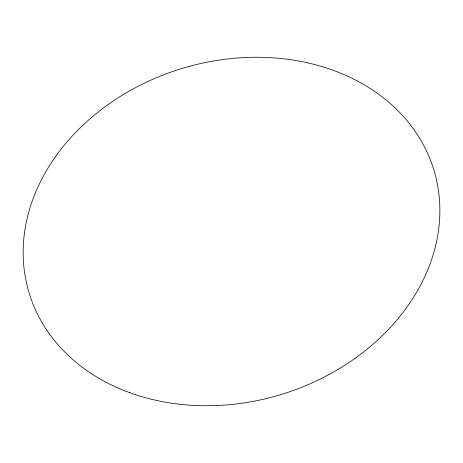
<?xml version="1.0" encoding="UTF-8"?>
<svg xmlns="http://www.w3.org/2000/svg" width="463" height="463" viewBox="0 0 463 463"><rect width="100%" height="100%" fill="white"/><g stroke="black" fill="none" stroke-linecap="round" stroke-linejoin="round"><path stroke-width="0.69" d="M129.652 392.647A211.522 170.384 -16.9 0 0 439.85 208.344A211.522 170.384 -16.9 0 0 124.993 93.567A211.522 170.384 -16.9 0 0 129.652 392.647"/></g></svg>
